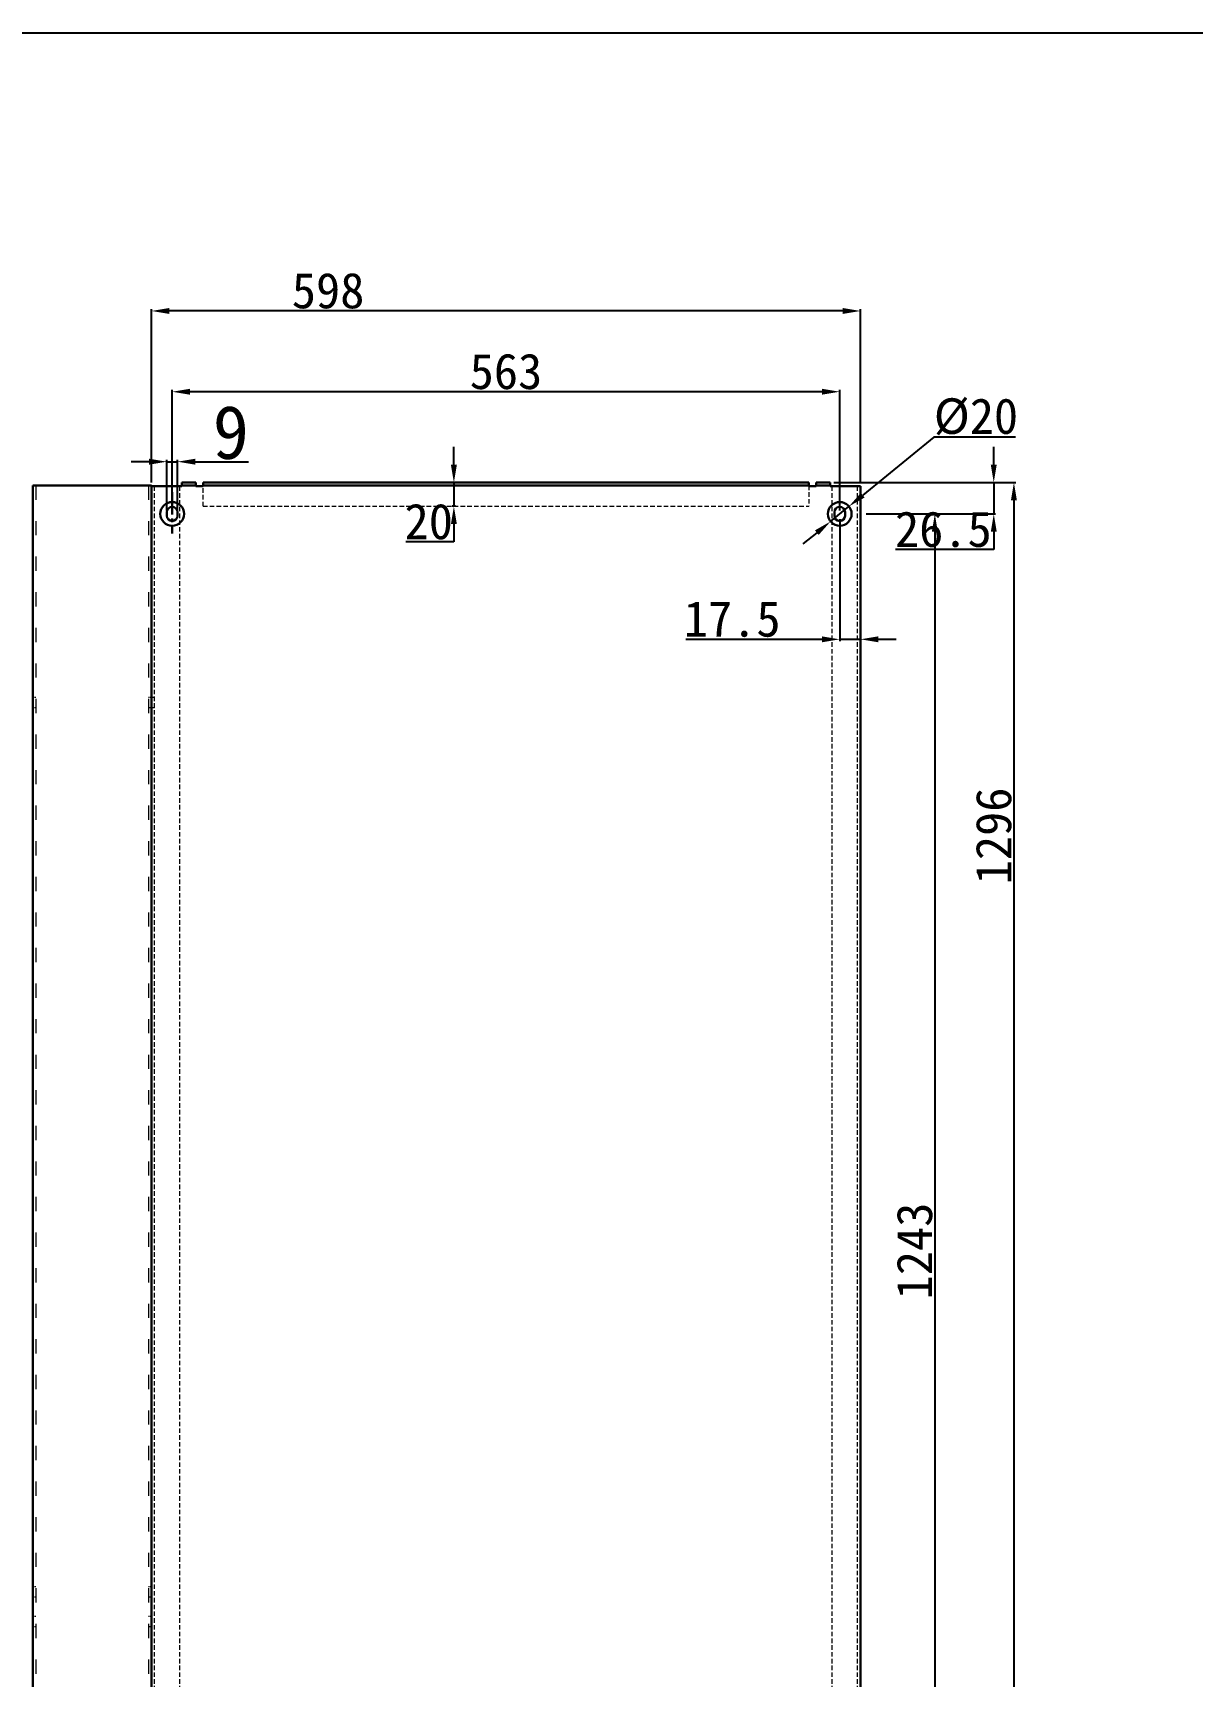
# Model space of a CAD drawing. Header units: millimetres. Extents: x 6893 to 19543, y -3475 to 6590.
# Drawn here: x 16194 to 17171, y -596 to 789 of the extents above; entities that cross this region are included whole.
import ezdxf

# ---------------------------------------------------------------- set-up
doc = ezdxf.new("R2010")
doc.units = ezdxf.units.MM
for name, pattern in [('ACAD_ISO03W100', [30, 12, -18]), ('ACAD_ISO04W100', [30, 24, -3, 0, -3]), ('CENTER2', [28.575, 19.05, -3.175, 3.175, -3.175]), ('HIDDEN', [1.905, 1.27, -0.635]), ('HIDDEN2', [4.7625, 3.175, -1.5875]), ('SLD-实线', [0]), ('SLD-虚线', [1.905, 1.27, -0.635])]:
    doc.linetypes.add(name, pattern=pattern)
doc.layers.add('shixian', color=7, linetype='Continuous')
doc.layers.add('xuxian1', color=6, linetype='ACAD_ISO04W100')
doc.layers.add('虚线层', color=1, linetype='HIDDEN2', lineweight=13)
doc.layers.add('轮廓层', color=7, linetype='Continuous', lineweight=30)
doc.styles.get("Standard").update_dxf_attribs({"font": ''})
doc.styles.get('Standard').set_extended_font_data('SimSun')
doc.dimstyles.new('50#', dxfattribs={"dimtxt": 50, "dimasz": 15, "dimexe": 1.5, "dimexo": 3, "dimgap": 2, "dimtad": 1, "dimtoh": 1, "dimzin": 12, "dimdsep": 46, "dimtxsty": 'Standard', "dimcen": 20, "dimclrd": 3, "dimclre": 3, "dimclrt": 7, "dimadec": 0, "dimazin": 3, "dimtfac": 1, "dimtmove": 0, "dimatfit": 3, "dimfxl": 1, "dimarcsym": 0})

# ---------------------------------------------------------------- blocks, each defined once
blk = doc.blocks.new('图框1')
at = {"layer": 'xuxian1', "linetype": 'ByBlock'}
blk.add_line((49.58, 247.16), (333.58, 247.16), dxfattribs=at)
blk.add_line((49.58, 247.16), (333.58, 247.16), dxfattribs=at)
blk.add_line((49.58, 247.16), (333.58, 247.16), dxfattribs=at)
blk.add_line((49.58, 247.16), (333.58, 247.16), dxfattribs=at)
blk = doc.blocks.new('*D230')
at = {"color": 3, "lineweight": -2, "transparency": 16777216}
for p, q in [((16869, 410.2), (17022.4, 410.2)), ((17020.9, 395.2), (17020.9, -870.8)), ((16869, -885.8), (17022.4, -885.8))]:
    blk.add_line(p, q, dxfattribs=at)
at = {"color": 3, "transparency": 16777216}
for points in [[(17023.4, 395.2), (17018.4, 395.2), (17020.9, 410.2)], [(17018.4, -870.8), (17023.4, -870.8), (17020.9, -885.8)]]:
    blk.add_solid(points, dxfattribs=at)
at = {"layer": 'Defpoints', "color": 0, "transparency": 16777216}
for p in [(16866, 410.2), (16866, -885.8), (17020.9, -885.8)]:
    blk.add_point(p, dxfattribs=at)
at = {"color": 7, "transparency": 16777216, "insert": (17003.9, 112.2), "char_height": 30, "attachment_point": 5, "rotation": 90}
blk.add_mtext('1296', dxfattribs=at)
blk = doc.blocks.new('*D231')
at = {"color": 3, "lineweight": -2, "transparency": 16777216}
for p, q in [((16293.5, 410.2), (16293.5, 556.4)), ((16876.5, 554.9), (16308.5, 554.9)), ((16891.5, 410.2), (16891.5, 556.4))]:
    blk.add_line(p, q, dxfattribs=at)
at = {"color": 3, "transparency": 16777216}
for points in [[(16308.5, 557.4), (16308.5, 552.4), (16293.5, 554.9)], [(16876.5, 552.4), (16876.5, 557.4), (16891.5, 554.9)]]:
    blk.add_solid(points, dxfattribs=at)
at = {"layer": 'Defpoints', "color": 0, "transparency": 16777216}
for p in [(16293.5, 554.9), (16293.5, 407.2), (16891.5, 407.2)]:
    blk.add_point(p, dxfattribs=at)
at = {"color": 7, "transparency": 16777216, "insert": (16442.5, 571.9), "char_height": 30, "attachment_point": 5}
blk.add_mtext('598', dxfattribs=at)
blk = doc.blocks.new('*D232')
at = {"color": 3, "lineweight": -2, "transparency": 16777216}
for p, q in [((16311, 386.7), (16311, 488.3)), ((16859, 486.8), (16326, 486.8)), ((16874, 386.7), (16874, 488.3))]:
    blk.add_line(p, q, dxfattribs=at)
at = {"color": 3, "transparency": 16777216}
for points in [[(16326, 489.3), (16326, 484.3), (16311, 486.8)], [(16859, 484.3), (16859, 489.3), (16874, 486.8)]]:
    blk.add_solid(points, dxfattribs=at)
at = {"layer": 'Defpoints', "color": 0, "transparency": 16777216}
for p in [(16311, 486.8), (16311, 383.7), (16874, 383.7)]:
    blk.add_point(p, dxfattribs=at)
at = {"color": 7, "transparency": 16777216, "insert": (16592.5, 503.8), "char_height": 30, "attachment_point": 5}
blk.add_mtext('563', dxfattribs=at)
blk = doc.blocks.new('*D246')
at = {"color": 3, "lineweight": -2, "transparency": 16777216}
for p, q in [((16896.4, 383.7), (16955.7, 383.7)), ((16954.2, 368.7), (16954.2, -844.3)), ((16903.3, -859.3), (16955.7, -859.3))]:
    blk.add_line(p, q, dxfattribs=at)
at = {"color": 3, "transparency": 16777216}
for points in [[(16956.7, 368.7), (16951.7, 368.7), (16954.2, 383.7)], [(16951.7, -844.3), (16956.7, -844.3), (16954.2, -859.3)]]:
    blk.add_solid(points, dxfattribs=at)
at = {"layer": 'Defpoints', "color": 0, "transparency": 16777216}
for p in [(16893.4, 383.7), (16900.3, -859.3), (16954.2, -859.3)]:
    blk.add_point(p, dxfattribs=at)
at = {"color": 7, "transparency": 16777216, "insert": (16937.2, -237.8), "char_height": 30, "attachment_point": 5, "rotation": 90}
blk.add_mtext('1243', dxfattribs=at)
blk = doc.blocks.new('*D247')
at = {"color": 3, "lineweight": -2, "transparency": 16777216}
for p, q in [((16953.5, 448.6), (16893.4, 399.5)), ((17022.3, 448.6), (16953.5, 448.6)), ((16866.3, 377.4), (16881.8, 390.1)), ((16854.6, 367.9), (16843, 358.4))]:
    blk.add_line(p, q, dxfattribs=at)
at = {"color": 3, "transparency": 16777216}
for points in [[(16891.8, 401.5), (16895, 397.6), (16881.8, 390.1)], [(16856.2, 366), (16853.1, 369.9), (16866.3, 377.4)]]:
    blk.add_solid(points, dxfattribs=at)
at = {"layer": 'Defpoints', "color": 0, "transparency": 16777216}
for p in [(16881.8, 390.1), (16866.3, 377.4)]:
    blk.add_point(p, dxfattribs=at)
at = {"color": 7, "transparency": 16777216, "insert": (16988.9, 465.6), "char_height": 30, "attachment_point": 5}
blk.add_mtext('%%c20', dxfattribs=at)
blk = doc.blocks.new('*D248')
at = {"layer": 'Defpoints', "color": 0, "transparency": 16777216}
for p in [(16315.5, 427.8), (16306.5, 383.7), (16315.5, 383.7)]:
    blk.add_point(p, dxfattribs=at)
at = {"layer": '轮廓层', "color": 3, "lineweight": -2, "transparency": 16777216}
for p, q in [((16291.5, 427.8), (16276.5, 427.8)), ((16306.5, 386.7), (16306.5, 429.3)), ((16306.5, 427.8), (16315.5, 427.8)), ((16315.5, 386.7), (16315.5, 429.3)), ((16330.5, 427.8), (16375.4, 427.8))]:
    blk.add_line(p, q, dxfattribs=at)
at = {"layer": '轮廓层', "color": 3, "transparency": 16777216}
for points in [[(16291.5, 425.3), (16291.5, 430.3), (16306.5, 427.8)], [(16330.5, 430.3), (16330.5, 425.3), (16315.5, 427.8)]]:
    blk.add_solid(points, dxfattribs=at)
at = {"layer": '轮廓层', "color": 7, "transparency": 16777216, "insert": (16360.5, 452.3), "char_height": 45, "attachment_point": 5}
blk.add_mtext('9', dxfattribs=at)
blk = doc.blocks.new('*D249')
at = {"color": 3, "lineweight": -2, "transparency": 16777216}
for p, q in [((16548.6, 425.2), (16548.6, 440.2)), ((16549.9, 410.2), (16547.1, 410.2)), ((16548.6, 410.2), (16548.6, 390.2)), ((16549.9, 390.2), (16547.1, 390.2)), ((16548.6, 375.2), (16548.6, 360.2)), ((16548.6, 360.2), (16508.1, 360.2))]:
    blk.add_line(p, q, dxfattribs=at)
at = {"color": 3, "transparency": 16777216}
for points in [[(16546.1, 425.2), (16551.1, 425.2), (16548.6, 410.2)], [(16551.1, 375.2), (16546.1, 375.2), (16548.6, 390.2)]]:
    blk.add_solid(points, dxfattribs=at)
at = {"layer": 'Defpoints', "color": 0, "transparency": 16777216}
for p in [(16552.9, 410.2), (16548.6, 390.2), (16552.9, 390.2)]:
    blk.add_point(p, dxfattribs=at)
at = {"color": 7, "transparency": 16777216, "insert": (16527.4, 377.2), "char_height": 30, "attachment_point": 5}
blk.add_mtext('20', dxfattribs=at)
blk = doc.blocks.new('*D250')
at = {"color": 3, "lineweight": -2, "transparency": 16777216}
for p, q in [((17003.9, 425.2), (17003.9, 440.2)), ((16920.8, 410.2), (17005.4, 410.2)), ((17003.9, 410.2), (17003.9, 383.7)), ((16920.8, 383.7), (17005.4, 383.7)), ((17003.9, 368.7), (17003.9, 353.7)), ((17003.9, 353.7), (16920.9, 353.7))]:
    blk.add_line(p, q, dxfattribs=at)
at = {"color": 3, "transparency": 16777216}
for points in [[(17001.4, 425.2), (17006.4, 425.2), (17003.9, 410.2)], [(17006.4, 368.7), (17001.4, 368.7), (17003.9, 383.7)]]:
    blk.add_solid(points, dxfattribs=at)
at = {"layer": 'Defpoints', "color": 0, "transparency": 16777216}
for p in [(16917.8, 410.2), (16917.8, 383.7), (17003.9, 383.7)]:
    blk.add_point(p, dxfattribs=at)
at = {"color": 7, "transparency": 16777216, "insert": (16961.4, 370.7), "char_height": 30, "attachment_point": 5}
blk.add_mtext('26.5', dxfattribs=at)
blk = doc.blocks.new('*D251')
at = {"color": 3, "lineweight": -2, "transparency": 16777216}
for p, q in [((16874, 379.2), (16874, 276.5)), ((16891.5, 375), (16891.5, 276.5)), ((16744.2, 278), (16824.4, 278)), ((16824.4, 278), (16859, 278)), ((16874, 278), (16891.5, 278)), ((16906.5, 278), (16921.5, 278))]:
    blk.add_line(p, q, dxfattribs=at)
at = {"color": 3, "transparency": 16777216}
for points in [[(16859, 275.5), (16859, 280.5), (16874, 278)], [(16906.5, 280.5), (16906.5, 275.5), (16891.5, 278)]]:
    blk.add_solid(points, dxfattribs=at)
at = {"layer": 'Defpoints', "color": 0, "transparency": 16777216}
for p in [(16874, 382.2), (16891.5, 378), (16891.5, 278)]:
    blk.add_point(p, dxfattribs=at)
at = {"color": 7, "transparency": 16777216, "insert": (16783.3, 295), "char_height": 30, "attachment_point": 5}
blk.add_mtext('17.5', dxfattribs=at)
blk = doc.blocks.new('jgfj')
at = {"color": 7, "linetype": 'SLD-实线', "lineweight": 30}
for p, q in [((6745.3, -5576.5), (6745.3, -6867.5)), ((6745.3, -5576.5), (6748.3, -5576.5)), ((6748.3, -5576.5), (6842.3, -5576.5)), ((6842.3, -5576.5), (6845.3, -5576.5)), ((6845.3, -5576.5), (6845.3, -6867.5)), ((6745.3, -6867.5), (6748.3, -6867.5)), ((6748.3, -6867.5), (6842.3, -6867.5)), ((6842.3, -6867.5), (6845.3, -6867.5))]:
    blk.add_line(p, q, dxfattribs=at)
at = {"color": 7, "linetype": 'ACAD_ISO03W100', "lineweight": 0}
for p, q in [((6747.8, -5576.5), (6747.8, -6867.5)), ((6842.8, -5576.5), (6842.8, -6867.5))]:
    blk.add_line(p, q, dxfattribs=at)
at = {"color": 7, "linetype": 'SLD-虚线', "lineweight": 0}
for p, q in [((6747.8, -5755.3), (6745.3, -5755.3)), ((6745.3, -5763.8), (6747.8, -5763.8)), ((6845.3, -5755.3), (6842.8, -5755.3)), ((6842.8, -5763.8), (6845.3, -5763.8)), ((6747.8, -6505.3), (6745.3, -6505.3)), ((6845.3, -6505.3), (6842.8, -6505.3)), ((6745.3, -6513.8), (6747.8, -6513.8)), ((6842.8, -6513.8), (6845.3, -6513.8)), ((6747.8, -6530.3), (6745.3, -6530.3)), ((6745.3, -6538.8), (6747.8, -6538.8)), ((6845.3, -6530.3), (6842.8, -6530.3)), ((6842.8, -6538.8), (6845.3, -6538.8)), ((6747.8, -6680.3), (6745.3, -6680.3)), ((6745.3, -6688.8), (6747.8, -6688.8)), ((6845.3, -6680.3), (6842.8, -6680.3)), ((6842.8, -6688.8), (6845.3, -6688.8))]:
    blk.add_line(p, q, dxfattribs=at)

msp = doc.modelspace()

# ---------------------------------------------------------------- linework, layer by layer
at = {"color": 7, "linetype": 'SLD-实线', "lineweight": 30}
for p, q in [((16293.5078, -882.7667), (16293.5078, 407.2333)), ((16296.5078, 407.2333), (16293.5078, 407.2333)), ((16296.5078, 407.2333), (16317.5078, 407.2333)), ((16317.5078, 407.2333), (16319.0078, 407.2333)), ((16319.0078, 410.2333), (16319.0078, 407.7333)), ((16319.0078, 410.2333), (16331.0078, 410.2333)), ((16319.0078, 407.7333), (16331.0078, 407.7333)), ((16319.0078, 407.7333), (16319.0078, 407.2333)), ((16331.0078, 410.2333), (16331.0078, 407.7333)), ((16331.0078, 407.7333), (16331.0078, 407.2333)), ((16331.0078, 407.2333), (16337.0078, 407.2333)), ((16337.0078, 407.7333), (16337.0078, 410.2333)), ((16337.0078, 410.2333), (16848.0078, 410.2333)), ((16337.0078, 407.7333), (16848.0078, 407.7333)), ((16848.0078, 410.2333), (16848.0078, 407.7333)), ((16848.0078, 407.2333), (16854.0078, 407.2333)), ((16854.0078, 407.7333), (16854.0078, 410.2333)), ((16854.0078, 410.2333), (16866.0078, 410.2333)), ((16854.0078, 407.7333), (16866.0078, 407.7333)), ((16854.0078, 407.2333), (16854.0078, 407.7333)), ((16866.0078, 410.2333), (16866.0078, 407.7333)), ((16866.0078, 407.2333), (16866.0078, 407.7333)), ((16866.0078, 407.2333), (16867.5078, 407.2333)), ((16867.5078, 407.2333), (16888.5078, 407.2333)), ((16891.5078, 407.2333), (16888.5078, 407.2333)), ((16891.5078, -882.7667), (16891.5078, 407.2333)), ((16306.5078, 382.2333), (16306.5078, 385.2333)), ((16315.5078, 385.2333), (16315.5078, 382.2333)), ((16869.5078, 382.2333), (16869.5078, 385.2333)), ((16878.5078, 385.2333), (16878.5078, 382.2333))]:
    msp.add_line(p, q, dxfattribs=at)
for centre, start, end in [((16311.0078, 385.2333), 0, 180), ((16874.0078, 385.2333), 0, 180), ((16311.0078, 382.2333), 180, 0), ((16874.0078, 382.2333), 180, 0)]:
    msp.add_arc(centre, 4.5, start, end, dxfattribs=at)
at = {"layer": 'xuxian1', "linetype": 'ByBlock'}
msp.add_line((14781.221, 789.4215), (18147.7282, 789.4215), dxfattribs=at)
at = {"layer": '虚线层', "linetype": 'HIDDEN', "ltscale": 3}
for p, q in [((16296.0078, -882.7667), (16296.0078, 407.2333)), ((16317.5078, -882.7667), (16317.5078, 407.2333)), ((16337.0078, 390.2333), (16337.0078, 407.7333)), ((16848.0078, 407.7333), (16848.0078, 390.2333)), ((16867.5078, -882.7667), (16867.5078, 407.2333)), ((16889.0078, -882.7667), (16889.0078, 407.2333)), ((16337.0078, 390.2333), (16848.0078, 390.2333)), ((16296.0078, 228.9833), (16293.5078, 228.9833)), ((16293.5078, 220.4833), (16296.0078, 220.4833))]:
    msp.add_line(p, q, dxfattribs=at)
at = {"layer": '轮廓层', "color": 1, "linetype": 'CENTER2'}
msp.add_line((16311.0078, 402.2313), (16311.0078, 367.2353), dxfattribs=at)
at = {"layer": '轮廓层'}
for centre in [(16311.0078, 383.7333), (16874.0078, 383.7333)]:
    msp.add_circle(centre, 10, dxfattribs=at)

# ---------------------------------------------------------------- block references
msp.add_blockref('jgfj', (9448.2569, 5984.2477))
at = {"layer": 'shixian', "xscale": 12.15987634027827, "yscale": 12.1598763402764, "zscale": 12.15987634027384}
msp.add_blockref('图框1', (14091.4012, -2215.9873), dxfattribs=at)

# ---------------------------------------------------------------- dimensions: what is measured, and where the dimension line sits
for base, p1, p2, picture, middle in [((16293.5078, 554.9373), (16891.5078, 407.2333), (16293.5078, 407.2333), '*D231', (16442.5078, 554.9373)), ((16891.5078, 278.0284), (16874.0078, 382.2333), (16891.5078, 377.9735), '*D251', (16783.3067, 278.0284))]:
    dim = msp.add_linear_dim(base=base, p1=p1, p2=p2, dimstyle='50#', override={"dimtxt": 30})
    dim.commit()
    dim.dimension.update_dxf_attribs({"geometry": picture, "text_midpoint": middle, "dimtype": 160})
dim = msp.add_linear_dim(base=(16311.0078, 486.7552), p1=(16874.0078, 383.7333), p2=(16311.0078, 383.7333), dimstyle='50#', override={"dimtxt": 30})
dim.commit()
dim.dimension.update_dxf_attribs({"geometry": '*D232', "text_midpoint": (16592.5078, 503.7552)})
dim = msp.add_diameter_dim_2p(p1=(16866.2622, 377.4084), p2=(16881.7535, 390.0582), dimstyle='50#', override={"dimtxt": 30})
dim.commit()
dim.dimension.update_dxf_attribs({"geometry": '*D247', "text_midpoint": (16953.4759, 448.6254), "dimtype": 163})
for base, p1, p2, angle, picture, middle in [((16548.6465, 390.2333), (16552.8598, 410.2333), (16552.8598, 390.2333), 90, '*D249', (16527.3728, 377.2333)), ((17003.8769, 383.7333), (16917.8376, 410.2333), (16917.8376, 383.7333), 90, '*D250', (16961.402, 370.7333)), ((16954.2017, -859.2667), (16893.3828, 383.7333), (16900.2578, -859.2667), 270, '*D246', (16937.2017, -237.7667))]:
    dim = msp.add_linear_dim(base=base, p1=p1, p2=p2, angle=angle, dimstyle='50#', override={"dimtxt": 30})
    dim.commit()
    dim.dimension.update_dxf_attribs({"geometry": picture, "text_midpoint": middle})
dim = msp.add_linear_dim(base=(17020.8892, -885.7667), p1=(16866.0078, 410.2333), p2=(16866.0078, -885.7667), angle=270, dimstyle='50#', override={"dimtxt": 30})
dim.commit()
dim.dimension.update_dxf_attribs({"geometry": '*D230', "text_midpoint": (17020.8892, 112.2333), "dimtype": 160})
at = {"layer": '轮廓层'}
dim = msp.add_linear_dim(base=(16315.5078, 427.8346), p1=(16306.5078, 383.7333), p2=(16315.5078, 383.7333), dimstyle='50#', override={"dimtxt": 45}, dxfattribs=at)
dim.commit()
dim.dimension.update_dxf_attribs({"geometry": '*D248', "text_midpoint": (16360.4548, 452.3346)})

doc.saveas('drawing.dxf')
